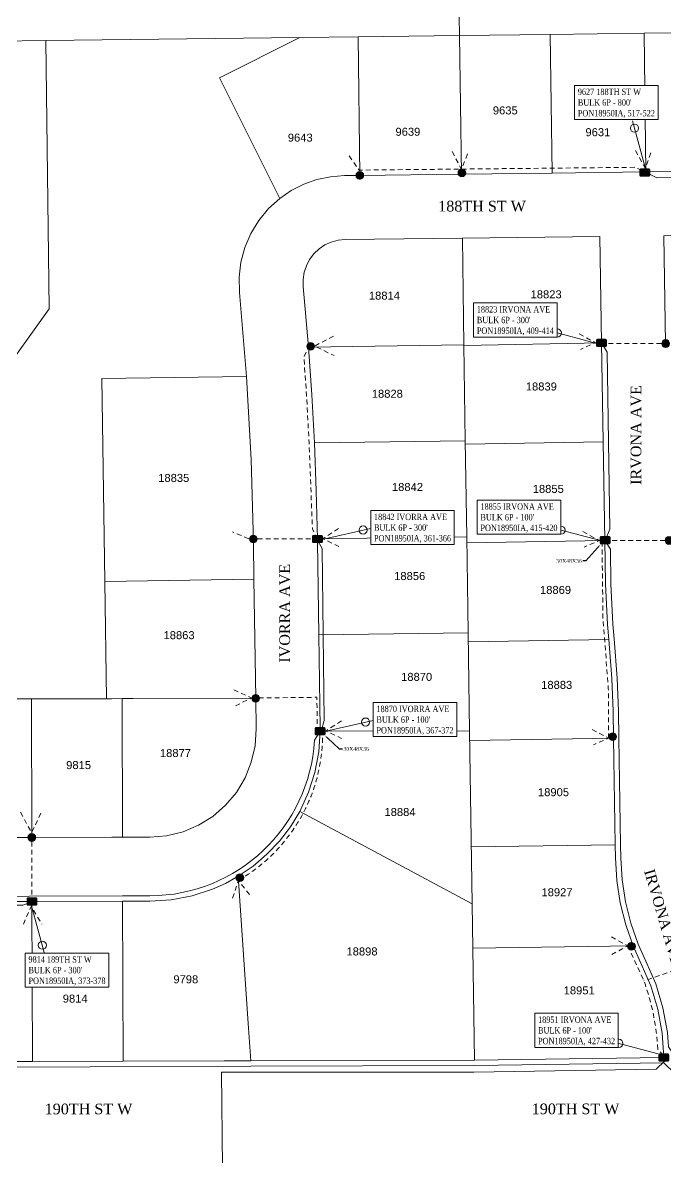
# Model space of a CAD drawing. Header units: feet. Extents: x 865220 to 2821149, y -2240498 to 944432.
# Drawn here: x 2815944 to 2816546, y 939487 to 940551 of the extents above; entities that cross this region are included whole.
import ezdxf
from ezdxf import colors
from ezdxf.entities.mleader import LeaderData, LeaderLine
from ezdxf.enums import TextEntityAlignment as Align
from ezdxf.lldxf.tags import DXFTag
from ezdxf.math import Vec2, Vec3

# ---------------------------------------------------------------- set-up
doc = ezdxf.new("R2010")
doc.units = ezdxf.units.FT
doc.header["$LTSCALE"] = 0.015
doc.header["$MEASUREMENT"] = 0
doc.linetypes.add('DASHED', pattern=[5, 3, -2])
for name, color, linetype in [('432A', 112, '432A'), ('48E', 112, '48E'), ('72A', 112, '72A'), ('Dakota County Addresses', 7, 'Continuous'), ('Dakota County Parcels', 7, 'Continuous'), ('DETAIL', 7, 'Continuous'), ('DROP BURIED', 7, 'DASHED'), ('STREET NAME', 7, 'Continuous'), ('TAIL', 1, 'MST'), ('TELEPHONE STRUCT-PROP', 6, 'Continuous'), ('TERMINALS', 7, 'Continuous')]:
    doc.layers.add(name, color=color, linetype=linetype)
doc.layers.add('RUNNING LINE (UNDERGROUND)', color=10, linetype='Continuous', lineweight=40)
doc.styles.add('Dimensions 100', font='arial.ttf')
doc.styles.add('Line', font='txt.shx', dxfattribs={"height": 3})
doc.styles.add('SIMPLEX', font='times.ttf', dxfattribs={"width": 0.8})
doc.styles.get("Standard").update_dxf_attribs({"font": 'times.ttf'})
doc.styles.add('Utilities', font='arial.ttf', dxfattribs={"height": 2.5})
tags = doc.linetypes.add('432A', pattern='A,80,-5,["432A",Line,S=1.5,R=0,X=0,Y=-1.5],-24', length=109).pattern_tags.tags
tags[6] = DXFTag(74, 10)
tags = doc.linetypes.add('48E', pattern='A,80,-5,["48E",Line,S=1.5,R=0,X=0,Y=-1.5],-20', length=105).pattern_tags.tags
tags[6] = DXFTag(74, 10)
tags = doc.linetypes.add('72A', pattern='A,80,-5,["72A",Line,S=1.5,R=0,X=0,Y=-1.5],-20', length=105).pattern_tags.tags
tags[6] = DXFTag(74, 10)
tags = doc.linetypes.add('MST', pattern='A,5,-5,5,-5,["TAIL",Line,S=1.5,R=0,X=0,Y=-1.5],-20', length=40).pattern_tags.tags
tags[10] = DXFTag(74, 10)

# ---------------------------------------------------------------- blocks, each defined once
blk = doc.blocks.new('ACMAP_ANN_TEMPLATE_Dakota County Addresses')
at = {"layer": 'Dakota County Addresses', "style": 'Dimensions 100'}
blk.add_attdef('DakotaCountyAddress', text='', height=50, dxfattribs=at).set_placement((0, 0), align=Align.CENTER)
blk = doc.blocks.new('NEW HH')
at = {"ltscale": 40, "true_color": 0xffffff}
h = blk.add_hatch(color=7, dxfattribs=at)
h.dxf.hatch_style = 1
h.paths.add_polyline_path([(-0.061, -0.031, 0.414214), (-0.046, -0.046), (0.046, -0.046, 0.414214), (0.061, -0.031), (0.061, 0.031, 0.414214), (0.046, 0.046), (-0.046, 0.046, 0.414214), (-0.061, 0.031)])
at = {"layer": 'RUNNING LINE (UNDERGROUND)', "color": 6, "lineweight": 0, "const_width": 0.005, "flags": 128}
blk.add_lwpolyline([(-0.061, 0.031), (-0.061, -0.031, 0.414214), (-0.046, -0.046), (0.046, -0.046, 0.414214), (0.061, -0.031), (0.061, 0.031, 0.414214), (0.046, 0.046), (-0.046, 0.046, 0.414214)], format="xyb", close=True, dxfattribs=at)
at = {"layer": 'TELEPHONE STRUCT-PROP', "color": 18, "true_color": 0x000000, "style": 'Utilities'}
blk.add_text('HH', height=0.05, dxfattribs=at).set_placement((0, 0), align=Align.MIDDLE_CENTER)
blk = doc.blocks.new('Proposed FlowerPot')
at = {"lineweight": 5, "ltscale": 100, "true_color": 0xffffff}
h = blk.add_hatch(color=7, dxfattribs=at)
h.dxf.hatch_style = 1
h.paths.add_polyline_path([(-0.06, 0, 0.414214), (0, -0.06, 0.414214), (0.06, 0, 0.414214), (0, 0.06, 0.414214)])
at = {"lineweight": 5, "ltscale": 100}
blk.add_circle((0, 0), 0.0604, dxfattribs=at)
at = {"layer": 'RUNNING LINE (UNDERGROUND)', "color": 6, "lineweight": 5, "const_width": 0.00907, "flags": 128}
blk.add_lwpolyline([(-0.06, 0, -0.414214), (0, 0.06, -0.414214), (0.06, 0, -0.414214), (0, -0.06, -0.414214), (-0.06, 0)], format="xyb", dxfattribs=at)
at = {"color": 18, "linetype": 'ByBlock', "lineweight": 5, "ltscale": 100, "true_color": 0x000000, "style": 'Dimensions 100'}
blk.add_text('F', height=0.0744, dxfattribs=at).set_placement((-0.029, -0.037))
blk = doc.blocks.new('TERMINAL')
at = {"lineweight": 5, "ltscale": 0.5, "flags": 128}
blk.add_lwpolyline([(-0.1, -0.6), (-0.1, 44.8)], dxfattribs=at)
at = {"lineweight": 5, "ltscale": 0.5}
blk.add_circle((-0.1, 37.6), 3.83, dxfattribs=at)

msp = doc.modelspace()

# ---------------------------------------------------------------- linework, layer by layer
at = {"layer": '432A', "lineweight": 5, "ltscale": 50, "flags": 128}
msp.add_lwpolyline([(2816785.2, 939584.2), (2816776.6, 939572), (2816555.4, 939565.7), (2816545.1, 939575.7), (2816367.4, 939573.1), (2816157.8, 939572.5), (2816126.3, 939572.4), (2815173.2, 939569.9), (2815093.2, 939569.7), (2814958.1, 939569.7), (2814850.7, 939571.2), (2814743.4, 939575.3), (2814636.2, 939581.7), (2814584, 939585.6), (2814542.4, 939588, 0.064097), (2814256.5, 939562), (2814198.1, 939547.4), (2813809, 939443.4), (2813785.5, 939436.2), (2813762.7, 939427.5), (2813740.6, 939417.1), (2813719.4, 939405.3, 0.081064), (2813617.4, 939298.8), (2813505.4, 939100), (2813462.8, 939036.3), (2813453.8, 939023.5), (2813438, 939003.8, -0.218888), (2813186.6, 938889.7), (2813130.6, 938890), (2813078.1, 938890.2), (2813070.4, 938894.8)], format="xyb", dxfattribs=at)
at = {"layer": '48E', "lineweight": 5, "ltscale": 50, "flags": 128}
msp.add_lwpolyline([(2816785.2, 939584.2), (2816770.9, 939578.3), (2816560.1, 939574.5), (2816549.4, 939590.6), (2816548.4, 939604.2), (2816544.2, 939627.3), (2816537.4, 939649.7), (2816528.2, 939671.1), (2816521, 939687.1), (2816514.2, 939706.7), (2816509.1, 939726.7), (2816506, 939747.2), (2816504.7, 939768), (2816504.5, 939780.1), (2816503, 939880.2), (2816502.6, 939905.5), (2816501.2, 939936.2), (2816498.4, 939973.1), (2816497.3, 939987), (2816495.5, 940024.8), (2816495, 940057.3), (2816489.8, 940065.3)], dxfattribs=at)
at = {"layer": '72A', "lineweight": 5, "ltscale": 50, "flags": 128}
msp.add_lwpolyline([(2815093.2, 939574.7), (2815098.2, 939584.2), (2815097.7, 939720.4), (2815166.1, 939721.1), (2815166.1, 939729.3), (2816037.6, 939732.2), (2816063.3, 939732.3, 0.396051), (2816217.6, 939878.1), (2816222.6, 939886)], format="xyb", dxfattribs=at)
at = {"layer": 'Dakota County Parcels', "lineweight": 5}
for p, q in [((2816352.3, 940613.8), (2816353.4, 940538.8)), ((2815139.1, 940523.9), (2815965.7, 940534)), ((2815965.7, 940534), (2816203.9, 940536.9)), ((2815968.8, 940282.5), (2815965.7, 940534)), ((2816203.9, 940536.9), (2816128.4, 940499.2)), ((2816203.9, 940536.9), (2816258.4, 940537.6)), ((2816258.4, 940537.6), (2816353.4, 940538.8)), ((2816258.4, 940537.6), (2816260, 940407.6)), ((2816438.6, 940539.8), (2816353.4, 940538.8)), ((2816353.4, 940538.8), (2816355.3, 940408.8)), ((2816526.6, 940540.9), (2816438.6, 940539.8)), ((2816440.2, 940409.8), (2816438.6, 940539.8)), ((2816611.6, 940541.9), (2816526.6, 940540.9)), ((2816528.2, 940410.9), (2816526.6, 940540.9)), ((2816128.4, 940499.2), (2816185, 940386.1)), ((2816260, 940407.6), (2816245.6, 940407.5)), ((2816355.3, 940408.8), (2816260, 940407.6)), ((2816440.2, 940409.8), (2816355.3, 940408.8)), ((2816440.2, 940409.8), (2816528.2, 940410.9)), ((2816528.2, 940410.9), (2816613.2, 940412)), ((2816674.9, 940352.7), (2816544.9, 940351.1)), ((2816356.2, 940348.8), (2816246.3, 940347.5)), ((2816484.9, 940350.4), (2816356.2, 940348.8)), ((2816356.2, 940348.8), (2816357.6, 940248.8)), ((2816484.9, 940350.4), (2816486.6, 940250.6)), ((2816546.6, 940249.9), (2816544.9, 940351.1)), ((2816211.9, 940246.7), (2816207, 940303.6)), ((2816153.8, 940219), (2816147.3, 940297.8)), ((2815861.2, 940132.8), (2815968.8, 940282.5)), ((2816357.6, 940248.8), (2816211.9, 940246.7)), ((2816486.6, 940250.6), (2816357.6, 940248.3)), ((2816357.6, 940248.8), (2816358.9, 940158.9)), ((2816486.6, 940250.6), (2816488.2, 940157.9)), ((2816018.1, 940217.1), (2816153.8, 940219)), ((2816020.9, 940027.1), (2816018.1, 940217.1)), ((2816358.9, 940158.9), (2816217.5, 940156.8)), ((2816358.9, 940158.9), (2816360.3, 940068.9)), ((2816488.2, 940157.9), (2816359, 940155.7)), ((2816488.2, 940157.9), (2816489.8, 940065.3)), ((2816360.3, 940068.9), (2816220.3, 940066.8)), ((2816220.3, 940064), (2816220.3, 940066.8)), ((2816360.3, 940068.9), (2816361.6, 939978.9)), ((2816489.8, 940065.3), (2816360.3, 940063.1)), ((2816489.8, 940065.3), (2816490.5, 940024.7)), ((2816160.3, 940063.2), (2816160.8, 940029.1)), ((2816220.3, 940064), (2816221.6, 939976.9)), ((2816020.9, 940027.1), (2816160.8, 940029.1)), ((2816022.5, 939917.1), (2816020.9, 940027.1)), ((2816160.8, 940029.1), (2816162.4, 939917.5)), ((2816490.5, 940024.7), (2816492.3, 939986.7)), ((2816492.3, 939986.7), (2816493.4, 939972.7)), ((2816361.6, 939978.9), (2816221.6, 939976.9)), ((2816221.6, 939976.9), (2816222.8, 939889.6)), ((2816361.6, 939978.9), (2816362.9, 939886.6)), ((2816361.7, 939970.5), (2816493.4, 939972.7)), ((2816493.4, 939972.7), (2816496.2, 939935.9)), ((2816496.2, 939935.9), (2816497.6, 939905.3)), ((2815952.1, 939916.9), (2815867.2, 939916.7)), ((2816022.5, 939917.1), (2815952.1, 939916.9)), ((2815952.1, 939916.9), (2815952.5, 939787)), ((2816027.1, 939917.1), (2816022.5, 939917.1)), ((2816037.1, 939917.2), (2816027.1, 939917.1)), ((2816037.1, 939917.2), (2816037.5, 939787.2)), ((2816047.1, 939917.2), (2816037.1, 939917.2)), ((2816162.4, 939917.5), (2816047.1, 939917.2)), ((2816162.4, 939917.5), (2816162.9, 939888.7)), ((2816497.6, 939905.3), (2816498, 939880.1)), ((2816222.9, 939886.9), (2816222.8, 939889.6)), ((2816362.9, 939886.6), (2816222.9, 939886.9)), ((2816362.9, 939886.6), (2816365.3, 939724.8)), ((2816363, 939878), (2816498, 939880.1)), ((2816498, 939880.1), (2816499.5, 939780)), ((2816335, 939741.1), (2816203.8, 939811.5)), ((2815952.5, 939787), (2815867.5, 939786.7)), ((2816027.5, 939787.2), (2815952.5, 939787)), ((2816037.5, 939787.2), (2816027.5, 939787.2)), ((2816047.5, 939787.2), (2816037.5, 939787.2)), ((2816063.2, 939787.3), (2816047.5, 939787.2)), ((2816364.5, 939778.1), (2816499.5, 939780)), ((2816499.5, 939780), (2816499.7, 939767.8)), ((2816155.4, 939612.5), (2816146.1, 939750.6)), ((2816365.3, 939724.8), (2816335, 939741.1)), ((2815952.7, 939727), (2815867.7, 939726.7)), ((2816037.7, 939727.2), (2815952.7, 939727)), ((2815952.7, 939727), (2815953.1, 939577)), ((2816063.3, 939727.3), (2816037.7, 939727.2)), ((2816037.7, 939727.2), (2816038.1, 939577.2)), ((2816365.3, 939724.8), (2816367.4, 939578.1)), ((2816365.9, 939683.1), (2816516.4, 939685.3)), ((2816516.4, 939685.3), (2816523.6, 939669.1)), ((2816157.8, 939577.5), (2816155.4, 939612.5)), ((2815953.1, 939577), (2815868.1, 939576.7)), ((2816038.1, 939577.2), (2815953.1, 939577)), ((2816132.8, 939577.5), (2816038.1, 939577.2)), ((2816157.8, 939577.5), (2816132.8, 939577.5)), ((2816367.4, 939578.1), (2816157.8, 939577.5)), ((2816545, 939580.7), (2816367.4, 939578.1))]:
    msp.add_line(p, q, dxfattribs=at)
for points in [[(2816245.6, 940407.5), (2816232.5, 940406.4), (2816219.8, 940403.7), (2816207.5, 940399.4), (2816195.8, 940393.5), (2816185, 940386.1)], [(2816185, 940386.1), (2816174.5, 940376.5), (2816165.3, 940365.5), (2816157.9, 940353.3), (2816152.3, 940340.1), (2816148.6, 940326.3), (2816146.9, 940312.1), (2816147.3, 940297.8)], [(2816246.3, 940347.5), (2816239.7, 940346.8), (2816233.3, 940345.1), (2816227.3, 940342.4), (2816221.8, 940338.7), (2816217, 940334.2), (2816213, 940328.9), (2816209.9, 940323), (2816207.9, 940316.8), (2816206.9, 940310.2), (2816207, 940303.6)], [(2816217.5, 940156.8), (2816215.1, 940201.8), (2816211.9, 940246.7)], [(2816160.3, 940063.2), (2816158.1, 940141.2), (2816153.8, 940219)], [(2816220.3, 940066.8), (2816219.2, 940111.8), (2816217.5, 940156.8)], [(2816063.2, 939787.3), (2816078.9, 939788.6), (2816094.3, 939792.3), (2816108.8, 939798.5), (2816122.3, 939806.8), (2816134.2, 939817.2), (2816144.3, 939829.3), (2816152.5, 939842.8), (2816158.3, 939857.5), (2816161.8, 939872.9), (2816162.9, 939888.7)], [(2816203.8, 939811.5), (2816212, 939829.4), (2816218, 939848), (2816221.6, 939867.3), (2816222.9, 939886.9)], [(2816146.1, 939750.6), (2816160.1, 939760.2), (2816173, 939771.2), (2816184.7, 939783.5), (2816195, 939797), (2816203.8, 939811.5)], [(2816499.7, 939767.8), (2816501, 939746.7), (2816504.2, 939725.8), (2816509.4, 939705.2), (2816516.4, 939685.3)], [(2816121.8, 939738.5), (2816134.2, 939744), (2816146.1, 939750.6)], [(2816063.3, 939727.3), (2816083.2, 939728.6), (2816102.8, 939732.3), (2816121.8, 939738.5)], [(2816523.6, 939669.1), (2816532.7, 939648), (2816539.3, 939626.1), (2816543.4, 939603.5), (2816545, 939580.7)]]:
    msp.add_lwpolyline(points, dxfattribs=at)
at = {"layer": 'DROP BURIED', "lineweight": 5, "ltscale": 100, "flags": 128}
for points in [[(2816524.5, 940412.4), (2816517.3, 940415.2), (2816259.3, 940412.6), (2816249.1, 940427.4)], [(2816346.6, 940429.9), (2816355.4, 940413.2), (2816361.7, 940429.8)], [(2816518.6, 940431), (2816527.4, 940414.2), (2816533.7, 940430.9)], [(2816235.4, 940256.8), (2816217.5, 940247.6), (2816236, 940238.8)], [(2816465.8, 940259), (2816481.1, 940250.8), (2816466.9, 940244.5)], [(2816219.8, 940066.5), (2816215.6, 940076.2), (2816212.5, 940156.6), (2816210.1, 940201.5), (2816207.6, 940237.5), (2816211.7, 940246.6)], [(2816542.6, 940249.9), (2816491.9, 940249.9)], [(2816240.1, 940076.5), (2816225.3, 940067.1), (2816240.3, 940059.9)], [(2816155.9, 940067.1), (2816140.6, 940073.5)], [(2816164.4, 940066.9), (2816215.1, 940066.9)], [(2816469.2, 940073.7), (2816484.5, 940065.4), (2816470.3, 940059.1)], [(2816546.2, 940065.4), (2816495.1, 940065.4)], [(2816142, 939925.4), (2816158.2, 939917.8), (2816142.4, 939909.8)], [(2816220.2, 939885.9), (2816219.8, 939918.4), (2816158.5, 939917.7)], [(2816242.8, 939896.3), (2816228, 939887), (2816243, 939879.8)], [(2816477.9, 939888.3), (2816493.2, 939880.1), (2816479, 939873.8)], [(2815942, 939810.6), (2815952.3, 939791.5), (2815961.6, 939810.9)], [(2815952.5, 939782.9), (2815952.5, 939730.9)], [(2816140.8, 939730.1), (2816146.3, 939746.9), (2816157.2, 939732.6)], [(2815944.6, 939705.6), (2815952, 939722.4), (2815962, 939705.6)], [(2816495.9, 939693.7), (2816511.2, 939685.4), (2816495.8, 939677)], [(2816583.5, 939672.2), (2816526.4, 939652.6)]]:
    msp.add_lwpolyline(points, dxfattribs=at)
msp.add_lwpolyline([(2816511.2, 939685.4), (2816526.4, 939652.6, -0.070726), (2816539.5, 939588.4), (2816543.7, 939583.6)], format="xyb", dxfattribs=at)
at = {"layer": 'TAIL', "lineweight": 5, "ltscale": 50, "flags": 128}
for points in [[(2817207.1, 940419.2), (2817198.9, 940414.1), (2817147.2, 940413.5), (2816538.5, 940405.4), (2816528.7, 940410.3)], [(2816490.5, 940066), (2816494.3, 940076), (2816493.2, 940158), (2816491.8, 940241.8), (2816486.7, 940250.7)], [(2816219.7, 940066.7), (2816224.8, 940057.8), (2816226.6, 939896.5), (2816223.7, 939886.8)], [(2815952.7, 939726.7), (2815944.1, 939723.6), (2815791.3, 939723.6), (2815782.8, 939726.6)]]:
    msp.add_lwpolyline(points, dxfattribs=at)
msp.add_lwpolyline([(2816545.6, 939577.2), (2816537.9, 939569.8), (2816366.9, 939567.1), (2816157, 939567.1), (2816130.5, 939567), (2816131.3, 939477.5), (2816131.4, 939444.6, -0.211787), (2816120, 939418.6), (2816113.4, 939411.6, 0.176075), (2816101.6, 939376), (2816097.3, 939368)], format="xyb", dxfattribs=at)

# ---------------------------------------------------------------- block references
at = {"lineweight": 5}
for name, p, xscale, yscale, zscale in [('Proposed FlowerPot', (2816260, 940407.6), 60, 60, 30), ('Proposed FlowerPot', (2816355.7, 940410), 60, 60, 30), ('NEW HH', (2816527.2, 940410.3), 80, 80, 40), ('Proposed FlowerPot', (2816213.9, 940247.4), 60, 60, 30), ('NEW HH', (2816486.6, 940250.6), 80, 80, 40), ('Proposed FlowerPot', (2816546.8, 940250), 60, 60, 30), ('Proposed FlowerPot', (2816160.2, 940066.8), 60, 60, 30), ('NEW HH', (2816220.3, 940066.8), 80, 80, 40), ('NEW HH', (2816490, 940065.7), 80, 80, 40), ('Proposed FlowerPot', (2816549.8, 940065.4), 60, 60, 30), ('Proposed FlowerPot', (2816162.4, 939917.5), 60, 60, 30), ('NEW HH', (2816222.8, 939886.6), 80, 80, 40), ('Proposed FlowerPot', (2816497.1, 939881.5), 60, 60, 30), ('Proposed FlowerPot', (2815952.5, 939787), 60, 60, 30), ('Proposed FlowerPot', (2816147.6, 939749.3), 60, 60, 30), ('NEW HH', (2815952.7, 939727), 80, 80, 40), ('Proposed FlowerPot', (2816514.7, 939685), 60, 60, 30), ('NEW HH', (2816545, 939580.7), 80, 80, 40)]:
    msp.add_blockref(name, p, dxfattribs=dict(at, xscale=xscale, yscale=yscale, zscale=zscale))
at = {"layer": 'Dakota County Addresses', "lineweight": 5, "xscale": 0.15, "yscale": 0.15, "zscale": 0.15}
for p, values in [((2816396.4, 940464.8), {'DakotaCountyAddress': '9635'}), ((2816305.1, 940444.8), {'DakotaCountyAddress': '9639'}), ((2816483.2, 940444.4), {'DakotaCountyAddress': '9631'}), ((2816204.2, 940439.3), {'DakotaCountyAddress': '9643'}), ((2816434.7, 940292.4), {'DakotaCountyAddress': '18823'}), ((2816283.1, 940291.2), {'DakotaCountyAddress': '18814'}), ((2816285.8, 940199.2), {'DakotaCountyAddress': '18828'}), ((2816430.2, 940206), {'DakotaCountyAddress': '18839'}), ((2816085.6, 940120.3), {'DakotaCountyAddress': '18835'}), ((2816304.7, 940111.8), {'DakotaCountyAddress': '18842'}), ((2816436.7, 940110), {'DakotaCountyAddress': '18855'}), ((2816306.8, 940028.3), {'DakotaCountyAddress': '18856'}), ((2816443.5, 940015.3), {'DakotaCountyAddress': '18869'}), ((2816090.6, 939972.9), {'DakotaCountyAddress': '18863'}), ((2816313.3, 939933.8), {'DakotaCountyAddress': '18870'}), ((2816444.6, 939926.3), {'DakotaCountyAddress': '18883'}), ((2816087.2, 939862.4), {'DakotaCountyAddress': '18877'}), ((2815996.4, 939851.1), {'DakotaCountyAddress': '9815'}), ((2816441.6, 939825.7), {'DakotaCountyAddress': '18905'}), ((2816297.7, 939807.1), {'DakotaCountyAddress': '18884'}), ((2816444.9, 939731.9), {'DakotaCountyAddress': '18927'}), ((2816262.1, 939676.4), {'DakotaCountyAddress': '18898'}), ((2816096.9, 939650.3), {'DakotaCountyAddress': '9798'}), ((2816465.7, 939639.9), {'DakotaCountyAddress': '18951'}), ((2815993.2, 939632.2), {'DakotaCountyAddress': '9814'})]:
    msp.add_blockref('ACMAP_ANN_TEMPLATE_Dakota County Addresses', p, dxfattribs=at).add_auto_attribs(values)
at = {"layer": 'TERMINALS', "lineweight": 5, "ltscale": 0.5, "xscale": -1}
for p, rotation in [((2816527.4, 940415.6), 15.3551378466626), ((2816481.5, 940250.2), 75.12960963410498), ((2816226.4, 940067), 282.6754596474233), ((2816484.9, 940065.3), 75.12960963410498), ((2816228.7, 939887), 282.6754596474232), ((2815952.6, 939722.3), 195.2030108526657), ((2816539.2, 939584.2), 75.12960963410498)]:
    msp.add_blockref('TERMINAL', p, dxfattribs=dict(at, rotation=rotation))

# ---------------------------------------------------------------- texts
at = {"layer": 'STREET NAME', "lineweight": 5, "ltscale": 40, "char_height": 10, "attachment_point": 1}
for s, insert in [('188TH ST W', (2816333.5, 940383.8)), ('190TH ST W', (2815964.6, 939537.5)), ('190TH ST W', (2816421.2, 939537.6))]:
    msp.add_mtext(s, dxfattribs=dict(at, insert=insert))
for s, insert, rotation in [('IRVONA AVE', (2816513.9, 940117.5), 90), ('IVORRA AVE', (2816184.6, 939950.8), 90), ('IRVONA AVE', (2816536, 939758.4), 286.4014)]:
    msp.add_mtext(s, dxfattribs=dict(at, insert=insert, rotation=rotation))

# ---------------------------------------------------------------- next in the draw order: texts
at = {"layer": 'TERMINALS', "color": 5, "lineweight": 5, "ltscale": 0.5, "insert": (2816464.4, 940489), "char_height": 6, "attachment_point": 1, "style": 'SIMPLEX', "bg_fill": 19, "box_fill_scale": 1.5, "bg_fill_color": 256, "bg_fill_transparency": 0}
msp.add_mtext("9627 188TH ST W\\PBULK 6P - 800'\\PPON18950IA, 517-522", dxfattribs=at)
at = {"layer": 'TERMINALS', "lineweight": 5, "ltscale": 0.5, "char_height": 6, "attachment_point": 1, "style": 'SIMPLEX', "bg_fill": 19, "box_fill_scale": 1.5, "bg_fill_color": 256, "bg_fill_transparency": 0}
for s, insert in [("18823 IRVONA AVE\\PBULK 6P - 300'\\PPON18950IA, 409-414", (2816369.7, 940285.1)), ("18855 IRVONA AVE\\PBULK 6P - 100'\\PPON18950IA, 415-420", (2816373.1, 940100.2)), ("18842 IVORRA AVE\\PBULK 6P - 300'\\PPON18950IA, 361-366", (2816273.3, 940090.5)), ("18870 IVORRA AVE\\PBULK 6P - 100'\\PPON18950IA, 367-372", (2816275.6, 939910.5)), ("9814 189TH ST W\\PBULK 6P - 300'\\PPON18950IA, 373-378", (2815949.4, 939675.7)), ("18951 IRVONA AVE\\PBULK 6P - 100'\\PPON18950IA, 427-432", (2816427.1, 939619.2))]:
    msp.add_mtext(s, dxfattribs=dict(at, insert=insert))

# ---------------------------------------------------------------- next in the draw order: leaders
at = {"layer": 'DETAIL', "lineweight": 5, "ltscale": 5}
ml = msp.add_multileader_mtext('Standard', dxfattribs=at)
ml.set_content('30X48X36', color=256)
ml.set_leader_properties()
ml.build(insert=Vec2(0, 0))
ml.multileader.update_dxf_attribs({"has_text_frame": 1, "text_left_attachment_type": 2, "text_right_attachment_type": 2, "dogleg_length": 3})
ctx = ml.context
ctx.base_point, ctx.char_height, ctx.landing_gap_size, ctx.plane_origin = Vec3(2816443.4, 940046.2), 3.5, 1.5, Vec3(2816467.1, 940070.6)
ctx.left_attachment, ctx.right_attachment, ctx.text_align_type = 2, 2, 1
notes = []
notes.append((ctx, [(0, (1, 1, 0), (2816472, 940046.2), (-1, 0), 3, [(0, [(2816485.8, 940061.8)], 0, [])])]))
ctx.mtext.insert, ctx.mtext.alignment, ctx.mtext.flow_direction = Vec3(2816456.2, 940048), 2, 5
ctx.mtext.has_bg_fill, ctx.mtext.bg_color, ctx.mtext.bg_scale_factor, ctx.mtext.bg_transparency, ctx.mtext.use_window_bg_color = 1, -1027028792, 1.5, 0, 1
for ctx, leaders in notes:
    for number, flags, end, landing, length, lines in leaders:
        leader = LeaderData()
        leader.index, (leader.has_last_leader_line, leader.has_dogleg_vector, leader.attachment_direction) = number, flags
        leader.last_leader_point, leader.dogleg_vector, leader.dogleg_length = Vec3(end), Vec3(landing), length
        for number, points, colour, breaks in lines:
            line = LeaderLine()
            line.index, line.vertices, line.color, line.breaks = number, Vec3.list(points), colors.encode_raw_color(colour), breaks
            leader.lines.append(line)
        ctx.leaders.append(leader)

# ---------------------------------------------------------------- next in the draw order: linework, layer by layer
at = {"layer": 'DROP BURIED', "lineweight": 5, "ltscale": 100, "flags": 128}
msp.add_lwpolyline([(2816493.2, 939880.1), (2816493, 939926.9), (2816488, 939992.3), (2816487.1, 940063.1)], dxfattribs=at)

# ---------------------------------------------------------------- next in the draw order: leaders
at = {"layer": 'DETAIL', "lineweight": 5, "ltscale": 5}
ml = msp.add_multileader_mtext('Standard', dxfattribs=at)
ml.set_content('30X48X36', color=256)
ml.set_leader_properties()
ml.build(insert=Vec2(0, 0))
ml.multileader.update_dxf_attribs({"has_text_frame": 1, "text_left_attachment_type": 2, "text_right_attachment_type": 2, "dogleg_length": 3})
ctx = ml.context
ctx.base_point, ctx.char_height, ctx.landing_gap_size, ctx.plane_origin = Vec3(2816243.8, 939870), 3.5, 1.5, Vec3(2816265.4, 939897.7)
ctx.left_attachment, ctx.right_attachment, ctx.text_align_type = 2, 2, 1
notes = []
notes.append((ctx, [(1, (1, 1, 0), (2816240.8, 939870), (1, 0), 3, [(0, [(2816227, 939882.9)], 0, [])])]))
ctx.mtext.insert, ctx.mtext.alignment, ctx.mtext.flow_direction = Vec3(2816256.6, 939871.8), 2, 5
ctx.mtext.has_bg_fill, ctx.mtext.bg_color, ctx.mtext.bg_scale_factor, ctx.mtext.bg_transparency, ctx.mtext.use_window_bg_color = 1, -1027028792, 1.5, 0, 1
for ctx, leaders in notes:
    for number, flags, end, landing, length, lines in leaders:
        leader = LeaderData()
        leader.index, (leader.has_last_leader_line, leader.has_dogleg_vector, leader.attachment_direction) = number, flags
        leader.last_leader_point, leader.dogleg_vector, leader.dogleg_length = Vec3(end), Vec3(landing), length
        for number, points, colour, breaks in lines:
            line = LeaderLine()
            line.index, line.vertices, line.color, line.breaks = number, Vec3.list(points), colors.encode_raw_color(colour), breaks
            leader.lines.append(line)
        ctx.leaders.append(leader)

# ---------------------------------------------------------------- next in the draw order: linework, layer by layer
at = {"layer": 'DROP BURIED', "lineweight": 5, "ltscale": 100, "flags": 128}
msp.add_lwpolyline([(2816146.3, 939746.9, 0.270535), (2816225.1, 939884.4)], format="xyb", dxfattribs=at)

doc.saveas('drawing.dxf')
